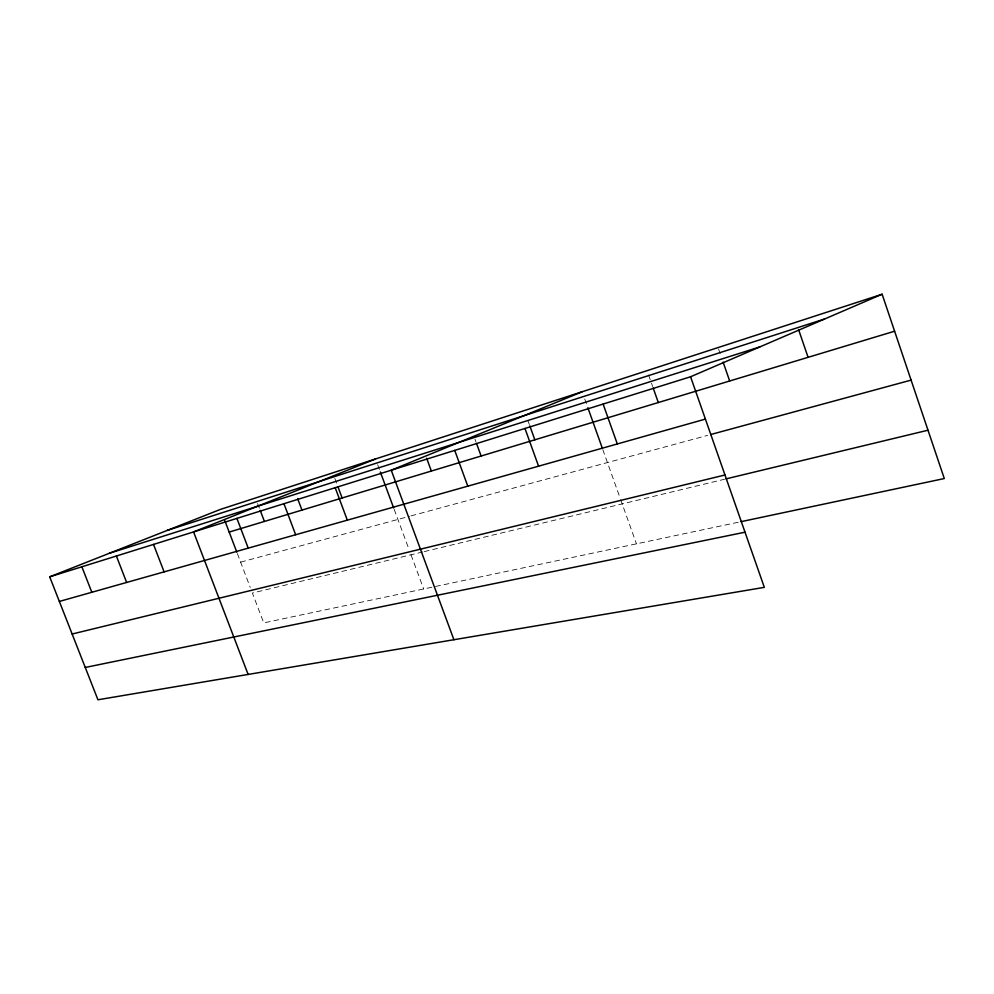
<?xml version="1.0" encoding="UTF-8"?>
<svg xmlns="http://www.w3.org/2000/svg" width="994" height="994" viewBox="0 0 994 994"><rect width="100%" height="100%" fill="white"/><g stroke="black" fill="none" stroke-linecap="round" stroke-linejoin="round"><path stroke-width="0.75" stroke-dasharray="4.97 3.73" d="M240.623 562.157L409.565 516.284M411.019 515.898L707.629 435.36M422.748 551.968L252.377 593.033L263.745 622.89L739.598 521.974M424.214 551.62L724.626 479.22M237.355 553.559L250.239 587.417M257.608 503.511L259.695 509.027M334.841 478.449L336.916 484.028M377.658 464.757L379.795 470.535M394.196 509.4L408.919 549.148M411.007 554.801L423.668 588.97M474.983 439.186L476.002 441.995M527.814 420.325L529.33 424.5M584.758 399.016L587.355 406.273M602.811 449.599L620.157 498.205M620.666 499.634L636.446 543.842M648.597 375.011L652.685 386.604M718.563 349.031L721.085 356.287"/><path stroke-width="1.49" d="M690.581 376.763L764.324 587.355L97.934 699.776L49.7 576.831L690.581 376.763L882.125 294.224L944.3 478.549L741.114 521.651M582.173 391.76L391.238 470.212L453.91 639.726M375.508 458.967L193.582 531.914L248.127 674.441M49.7 576.831L220.531 509.363L882.125 294.224M167.303 530.386L824.685 318.975M109.303 553.298L759.838 346.918M229.179 532.076L894.6 331.213M59.354 601.445L705.405 419.095M710.623 434.552L911.1 380.118M72.14 634.023L724.986 474.983M726.129 478.859L927.998 430.216M85.248 667.459L745.015 532.2M81.868 566.791L91.821 592.275M116.385 556.006L126.636 582.447M153.523 544.426L164.097 571.873M224.855 520.719L236.808 552.13M236.92 518.383L248.214 548.129M283.961 503.697L295.653 534.747M260.229 510.407L264.404 521.44M297.678 498.69L301.965 510.108M337.96 486.824L342.135 497.982M335.202 487.706L347.328 520.16M380.329 471.988L393.661 507.959M426.662 458.246L431.359 471.044M454.718 450.394L467.789 486.153M476.511 443.399L481.121 456.035M529.827 425.892L534.847 439.808M524.969 428.464L538.574 466.174M603.122 404.073L617.311 443.958M587.864 407.726L602.302 448.157M653.195 388.045L658.301 402.545M723.11 362.102L729.683 381M798.555 329.523L808.085 357.331"/></g></svg>
